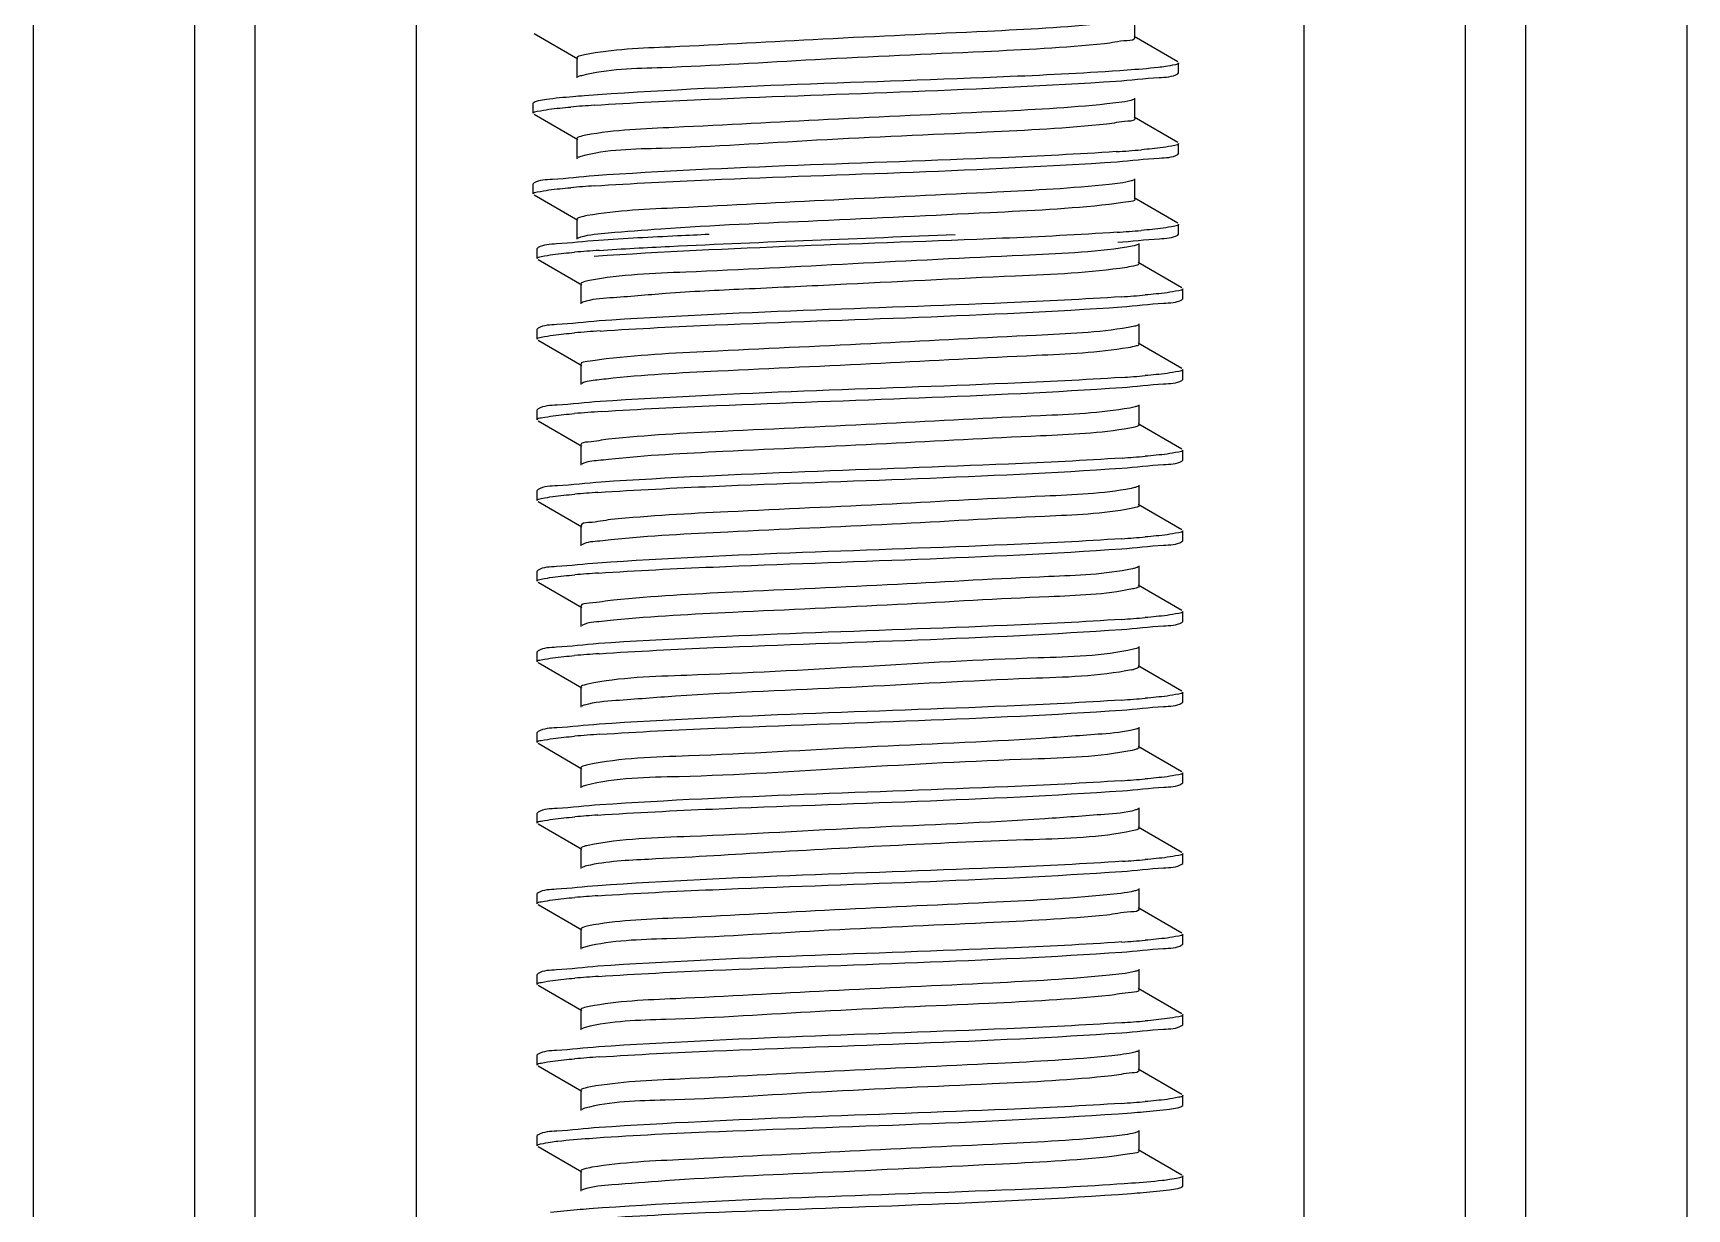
# Model space of a CAD drawing. Extents: x 1725261 to 1937680, y 860327 to 1571294.
# Drawn here: x 1831691.6 to 1832179.8, y 1214515.9 to 1214863.1 of the extents above; entities that cross this region are included whole.
import ezdxf

# ---------------------------------------------------------------- set-up
doc = ezdxf.new("R2010")
doc.units = 0
doc.header["$LTSCALE"] = 1000
doc.header["$MEASUREMENT"] = 0

msp = doc.modelspace()

# ---------------------------------------------------------------- linework, layer by layer
at = {"linetype": 'Continuous'}
for p, q in [((1831691.64, 1215988.29), (1831691.64, 1211247.26)), ((1831739.26, 1215988.29), (1831739.26, 1211247.26)), ((1831757.12, 1215988.29), (1831757.12, 1211247.26)), ((1831804.75, 1215988.29), (1831804.75, 1211247.26)), ((1832066.69, 1215988.29), (1832066.69, 1211247.26)), ((1832114.32, 1215988.29), (1832114.32, 1211247.26)), ((1832132.18, 1215988.29), (1832132.18, 1211247.26)), ((1832179.8, 1215988.29), (1832179.8, 1211247.26)), ((1832016.89, 1214861.7), (1832016.89, 1214867.65)), ((1831839.51, 1214862.93), (1831852.43, 1214855.45)), ((1832029.56, 1214854.52), (1832016.63, 1214862)), ((1831852.17, 1214855.75), (1831852.17, 1214849.8)), ((1832029.56, 1214851.02), (1832029.78, 1214851.28)), ((1832029.78, 1214851.28), (1832029.78, 1214854.26)), ((1832029.78, 1214851.28), (1832029.78, 1214854.26)), ((1831839.51, 1214842.61), (1831839.28, 1214842.35)), ((1831839.28, 1214839.38), (1831839.28, 1214842.35)), ((1831839.28, 1214839.38), (1831839.28, 1214842.35)), ((1832016.89, 1214837.89), (1832016.89, 1214843.84)), ((1831839.51, 1214839.12), (1831852.43, 1214831.63)), ((1832029.56, 1214830.71), (1832016.63, 1214838.19)), ((1831852.17, 1214831.94), (1831852.17, 1214825.98)), ((1832029.56, 1214827.21), (1832029.78, 1214827.47)), ((1832029.78, 1214827.47), (1832029.78, 1214830.45)), ((1832029.78, 1214827.47), (1832029.78, 1214830.45)), ((1831839.51, 1214818.8), (1831839.28, 1214818.54)), ((1831839.28, 1214815.56), (1831839.28, 1214818.54)), ((1831839.28, 1214815.56), (1831839.28, 1214818.54)), ((1832016.89, 1214814.08), (1832016.89, 1214820.03)), ((1831839.51, 1214815.3), (1831852.43, 1214807.82)), ((1832029.56, 1214806.9), (1832016.63, 1214814.38)), ((1831852.17, 1214808.12), (1831852.17, 1214802.17)), ((1832029.56, 1214803.4), (1832029.78, 1214803.66)), ((1832029.78, 1214803.66), (1832029.78, 1214806.63)), ((1832029.78, 1214803.66), (1832029.78, 1214806.63)), ((1831840.69, 1214799.75), (1831840.47, 1214799.49)), ((1831840.47, 1214796.51), (1831840.47, 1214799.49)), ((1831840.47, 1214796.51), (1831840.47, 1214799.49)), ((1832018.08, 1214795.02), (1832018.08, 1214800.98)), ((1831840.69, 1214796.25), (1831853.62, 1214788.77)), ((1832030.75, 1214787.84), (1832017.82, 1214795.33)), ((1831853.36, 1214789.07), (1831853.36, 1214783.12)), ((1832030.97, 1214784.61), (1832030.97, 1214787.58)), ((1832030.97, 1214784.61), (1832030.97, 1214787.58)), ((1831853.94, 1214783.57), (1831853.62, 1214783.42)), ((1832030.75, 1214784.35), (1832030.97, 1214784.61)), ((1831840.69, 1214775.94), (1831840.47, 1214775.68)), ((1831840.47, 1214772.7), (1831840.47, 1214775.68)), ((1831840.47, 1214772.7), (1831840.47, 1214775.68)), ((1832018.08, 1214771.21), (1832018.08, 1214777.17)), ((1831840.69, 1214772.44), (1831853.62, 1214764.96)), ((1832030.75, 1214764.03), (1832017.82, 1214771.51)), ((1831853.36, 1214765.26), (1831853.36, 1214759.31)), ((1832030.97, 1214760.79), (1832030.97, 1214763.77)), ((1832030.97, 1214760.79), (1832030.97, 1214763.77)), ((1832030.75, 1214760.53), (1832030.97, 1214760.79)), ((1832018.08, 1214747.4), (1832018.08, 1214753.35)), ((1831840.69, 1214752.12), (1831840.47, 1214751.86)), ((1831840.47, 1214748.89), (1831840.47, 1214751.86)), ((1831840.47, 1214748.89), (1831840.47, 1214751.86)), ((1831840.69, 1214748.63), (1831853.62, 1214741.14)), ((1832030.75, 1214740.22), (1832017.82, 1214747.7)), ((1831853.36, 1214741.45), (1831853.36, 1214735.49)), ((1832030.97, 1214736.98), (1832030.97, 1214739.96)), ((1832030.97, 1214736.98), (1832030.97, 1214739.96)), ((1832030.75, 1214736.72), (1832030.97, 1214736.98)), ((1832018.08, 1214723.59), (1832018.08, 1214729.54)), ((1831840.69, 1214728.31), (1831840.47, 1214728.05)), ((1831840.47, 1214725.07), (1831840.47, 1214728.05)), ((1831840.47, 1214725.07), (1831840.47, 1214728.05)), ((1831840.69, 1214724.81), (1831853.62, 1214717.33)), ((1832030.75, 1214716.41), (1832017.82, 1214723.89)), ((1831853.36, 1214717.63), (1831853.36, 1214711.68)), ((1832030.97, 1214713.17), (1832030.97, 1214716.14)), ((1832030.97, 1214713.17), (1832030.97, 1214716.14)), ((1832030.75, 1214712.91), (1832030.97, 1214713.17)), ((1831840.69, 1214704.5), (1831840.47, 1214704.24)), ((1832018.08, 1214699.77), (1832018.08, 1214705.73)), ((1831840.47, 1214701.26), (1831840.47, 1214704.24)), ((1831840.47, 1214701.26), (1831840.47, 1214704.24)), ((1831840.69, 1214701), (1831853.62, 1214693.52)), ((1832030.75, 1214692.59), (1832017.82, 1214700.08)), ((1831853.36, 1214693.82), (1831853.36, 1214687.87)), ((1832030.97, 1214689.36), (1832030.97, 1214692.33)), ((1832030.97, 1214689.36), (1832030.97, 1214692.33)), ((1832030.75, 1214689.09), (1832030.97, 1214689.36)), ((1831840.69, 1214680.69), (1831840.47, 1214680.43)), ((1831840.47, 1214677.45), (1831840.47, 1214680.43)), ((1831840.47, 1214677.45), (1831840.47, 1214680.43)), ((1832018.08, 1214675.96), (1832018.08, 1214681.91)), ((1831840.69, 1214677.19), (1831853.62, 1214669.71)), ((1832030.75, 1214668.78), (1832017.82, 1214676.26)), ((1831853.36, 1214670.01), (1831853.36, 1214664.05)), ((1832030.75, 1214665.28), (1832030.97, 1214665.54)), ((1832030.97, 1214665.54), (1832030.97, 1214668.52)), ((1832030.97, 1214665.54), (1832030.97, 1214668.52)), ((1831840.69, 1214656.87), (1831840.47, 1214656.61)), ((1831840.47, 1214653.64), (1831840.47, 1214656.61)), ((1831840.47, 1214653.64), (1831840.47, 1214656.61)), ((1832018.08, 1214652.15), (1832018.08, 1214658.1)), ((1831840.69, 1214653.38), (1831853.62, 1214645.89)), ((1832016.79, 1214651.47), (1832016.05, 1214651.3)), ((1832030.75, 1214644.97), (1832017.82, 1214652.45)), ((1831853.36, 1214646.19), (1831853.36, 1214640.24)), ((1832030.75, 1214641.47), (1832030.97, 1214641.73)), ((1832030.97, 1214641.73), (1832030.97, 1214644.71)), ((1832030.97, 1214641.73), (1832030.97, 1214644.71)), ((1831840.69, 1214633.06), (1831840.47, 1214632.8)), ((1831840.47, 1214629.82), (1831840.47, 1214632.8)), ((1831840.47, 1214629.82), (1831840.47, 1214632.8)), ((1832018.08, 1214628.34), (1832018.08, 1214634.29)), ((1831840.69, 1214629.56), (1831853.62, 1214622.08)), ((1832017.06, 1214627.74), (1832016.08, 1214627.5)), ((1832030.75, 1214621.15), (1832017.82, 1214628.64)), ((1831853.36, 1214622.38), (1831853.36, 1214616.43)), ((1832030.75, 1214617.66), (1832030.97, 1214617.92)), ((1832030.97, 1214617.92), (1832030.97, 1214620.89)), ((1832030.97, 1214617.92), (1832030.97, 1214620.89)), ((1831840.69, 1214609.25), (1831840.47, 1214608.99)), ((1831840.47, 1214606.01), (1831840.47, 1214608.99)), ((1831840.47, 1214606.01), (1831840.47, 1214608.99)), ((1832018.08, 1214604.52), (1832018.08, 1214610.48)), ((1831840.69, 1214605.75), (1831853.62, 1214598.27)), ((1832030.75, 1214597.34), (1832017.82, 1214604.82)), ((1831853.36, 1214598.57), (1831853.36, 1214592.62)), ((1832030.97, 1214594.1), (1832030.97, 1214597.08)), ((1832030.97, 1214594.1), (1832030.97, 1214597.08)), ((1832030.75, 1214593.84), (1832030.97, 1214594.1)), ((1831840.69, 1214585.44), (1831840.47, 1214585.17)), ((1831840.47, 1214582.2), (1831840.47, 1214585.17)), ((1831840.47, 1214582.2), (1831840.47, 1214585.17)), ((1832018.08, 1214580.71), (1832018.08, 1214586.66)), ((1831840.69, 1214581.94), (1831853.62, 1214574.46)), ((1832030.75, 1214573.53), (1832017.82, 1214581.01)), ((1831853.36, 1214574.76), (1831853.36, 1214568.8)), ((1832030.97, 1214570.29), (1832030.97, 1214573.27)), ((1832030.75, 1214570.03), (1832030.97, 1214570.29)), ((1832018.08, 1214556.9), (1832018.08, 1214562.85)), ((1831840.69, 1214561.62), (1831840.47, 1214561.36)), ((1831840.47, 1214558.39), (1831840.47, 1214561.36)), ((1831840.47, 1214558.39), (1831840.47, 1214561.36)), ((1831840.69, 1214558.12), (1831853.62, 1214550.64)), ((1832030.75, 1214549.72), (1832017.82, 1214557.2)), ((1831853.36, 1214550.94), (1831853.36, 1214544.99)), ((1832030.97, 1214546.48), (1832030.97, 1214549.46)), ((1832030.97, 1214546.48), (1832030.97, 1214549.46)), ((1832030.75, 1214546.22), (1832030.97, 1214546.48)), ((1832018.08, 1214533.08), (1832018.08, 1214539.04)), ((1831840.69, 1214537.81), (1831840.47, 1214537.55)), ((1831840.47, 1214534.57), (1831840.47, 1214537.55)), ((1831840.47, 1214534.57), (1831840.47, 1214537.55)), ((1831840.69, 1214534.31), (1831853.62, 1214526.83)), ((1832030.75, 1214525.9), (1832017.82, 1214533.39)), ((1831853.36, 1214527.13), (1831853.36, 1214521.18)), ((1832030.97, 1214522.67), (1832030.97, 1214525.64)), ((1832030.97, 1214522.67), (1832030.97, 1214525.64)), ((1832030.75, 1214522.41), (1832030.97, 1214522.67))]:
    msp.add_line(p, q, dxfattribs=at)
for centre, radius, start, end in [((1831884.66, 1214432.74), 409.92, 93.8298, 94.8034), ((1831983.89, 1215243.43), 416.29, 273.7844, 274.8062), ((1831884.68, 1214408.67), 410.18, 93.8281, 94.8033), ((1831984.22, 1215215.55), 412.21, 273.8119, 274.8058), ((1831886.13, 1214386.37), 413.44, 93.8035, 94.806), ((1831985.58, 1215194.42), 410.12, 273.8286, 274.8032), ((1831886.49, 1214358.03), 417.98, 93.7736, 94.806), ((1831985.61, 1215170.19), 409.71, 273.8314, 274.8033), ((1831886.92, 1214328.78), 423.44, 93.7393, 94.8049), ((1831985.72, 1215144.98), 408.3, 273.8406, 274.8036), ((1831885.73, 1214319.96), 408.39, 93.8392, 94.8043), ((1831985.68, 1215121.73), 408.86, 273.8369, 274.8034), ((1831885.87, 1214294.36), 410.18, 93.826, 94.8054), ((1831985.6, 1215098.88), 409.83, 273.8305, 274.8033), ((1831886.12, 1214267.43), 413.31, 93.8044, 94.806), ((1832012.36, 1214692.87), 18.14, 281.5383, 283.132), ((1831985.58, 1215075.36), 410.12, 273.8286, 274.8032), ((1831886.48, 1214239.13), 417.82, 93.7747, 94.806), ((1831985.61, 1215051.15), 409.73, 273.8312, 274.8033), ((1831885.64, 1214225.84), 407.26, 93.8482, 94.803), ((1831985.85, 1215024.27), 406.65, 273.8518, 274.8032), ((1831885.72, 1214200.94), 408.35, 93.8395, 94.8043), ((1831985.68, 1215002.62), 408.82, 273.8372, 274.8034), ((1831885.87, 1214175.38), 410.1, 93.8265, 94.8053), ((1831985.6, 1214979.8), 409.81, 273.8306, 274.8033), ((1831886.11, 1214148.49), 413.19, 93.8052, 94.806), ((1831985.58, 1214956.29), 410.12, 273.8286, 274.8032)]:
    msp.add_arc(centre, radius, start, end, dxfattribs=at)
for points, knots in [([(1832007.85, 1214865.86), (1831996.35, 1214864.7), (1831968.62, 1214863.28), (1831925.88, 1214861.43), (1831886.35, 1214859.1), (1831862.74, 1214858.28), (1831854.42, 1214856.64)], [0, 0, 0, 0, 0.225655, 0.541544, 0.834585, 1, 1, 1, 1]), ([(1832016.89, 1214861.7), (1832016.9, 1214860.88), (1832012.23, 1214860.82), (1832010.11, 1214860.14), (1832007.85, 1214859.91)], [0, 0, 0, 0, 0.265544, 1, 1, 1, 1]), ([(1831854.42, 1214856.64), (1831853.85, 1214856.52), (1831853.19, 1214856.37), (1831852.17, 1214855.99), (1831852.17, 1214855.75)], [0, 0, 0, 0, 0.707997, 1, 1, 1, 1]), ([(1832007.85, 1214859.91), (1831996.02, 1214858.71), (1831967.57, 1214857.26), (1831923.99, 1214855.5), (1831884.57, 1214852.79), (1831861.24, 1214852.46), (1831853.52, 1214850.48)], [0, 0, 0, 0, 0.230626, 0.552451, 0.845297, 1, 1, 1, 1]), ([(1832014.57, 1214852.09), (1832003.09, 1214851.25), (1831949.7, 1214848.64), (1831896.23, 1214847.6), (1831854.41, 1214844.52)], [0, 0, 0, 0, 0.215463, 1, 1, 1, 1]), ([(1832011.37, 1214848.89), (1832015.58, 1214849.17), (1832021.48, 1214849.99), (1832027.92, 1214850.08), (1832029.55, 1214851.02)], [0, 0, 0, 0, 0.69075, 1, 1, 1, 1]), ([(1832025.9, 1214853.17), (1832025.18, 1214853.07), (1832021.41, 1214852.61), (1832017.63, 1214852.31), (1832014.57, 1214852.09)], [0, 0, 0, 0, 0.191405, 1, 1, 1, 1]), ([(1832029.78, 1214854.26), (1832029.78, 1214853.89), (1832027.88, 1214853.57), (1832026.87, 1214853.31), (1832025.9, 1214853.17)], [0, 0, 0, 0, 0.27438, 1, 1, 1, 1]), ([(1831853.52, 1214850.48), (1831853.3, 1214850.43), (1831852.93, 1214850.32), (1831852.57, 1214850.18), (1831852.43, 1214850.1)], [0, 0, 0, 0, 0.585637, 1, 1, 1, 1]), ([(1831857.28, 1214841.75), (1831868.5, 1214842.51), (1831919.87, 1214844.98), (1831971.29, 1214846.19), (1832011.37, 1214848.89)], [0, 0, 0, 0, 0.218807, 1, 1, 1, 1]), ([(1831843.14, 1214843.44), (1831842.35, 1214843.32), (1831841.13, 1214843.11), (1831839.89, 1214842.84), (1831839.51, 1214842.61)], [0, 0, 0, 0, 0.64305, 1, 1, 1, 1]), ([(1831854.41, 1214844.52), (1831853.26, 1214844.43), (1831849.49, 1214844.14), (1831845.73, 1214843.8), (1831843.14, 1214843.44)], [0, 0, 0, 0, 0.307527, 1, 1, 1, 1]), ([(1832008.59, 1214842.13), (1831997.32, 1214840.94), (1831969.87, 1214839.54), (1831927.28, 1214837.66), (1831887.37, 1214835.39), (1831863.39, 1214834.48), (1831854.79, 1214832.89)], [0, 0, 0, 0, 0.220681, 0.534812, 0.829794, 1, 1, 1, 1]), ([(1832016.63, 1214843.54), (1832016.34, 1214843.37), (1832013.67, 1214842.62), (1832010.96, 1214842.38), (1832008.59, 1214842.13)], [0, 0, 0, 0, 0.125952, 1, 1, 1, 1]), ([(1831839.28, 1214839.38), (1831839.28, 1214839.81), (1831841.57, 1214840.1), (1831842.73, 1214840.41), (1831843.88, 1214840.56)], [0, 0, 0, 0, 0.271502, 1, 1, 1, 1]), ([(1832008.59, 1214836.17), (1831996.81, 1214834.93), (1831968.22, 1214833.48), (1831924.3, 1214831.73), (1831884.58, 1214828.89), (1831861.02, 1214828.73), (1831853.35, 1214826.62)], [0, 0, 0, 0, 0.228367, 0.551843, 0.846598, 1, 1, 1, 1]), ([(1832016.89, 1214837.89), (1832016.9, 1214837.13), (1832012.63, 1214837.01), (1832010.66, 1214836.39), (1832008.59, 1214836.17)], [0, 0, 0, 0, 0.266345, 1, 1, 1, 1]), ([(1831854.79, 1214832.89), (1831854.13, 1214832.77), (1831853.38, 1214832.6), (1831852.17, 1214832.21), (1831852.17, 1214831.94)], [0, 0, 0, 0, 0.71244, 1, 1, 1, 1]), ([(1831853.35, 1214826.62), (1831853.16, 1214826.57), (1831852.85, 1214826.48), (1831852.55, 1214826.35), (1831852.43, 1214826.28)], [0, 0, 0, 0, 0.578205, 1, 1, 1, 1]), ([(1832011.37, 1214828.05), (1832000.07, 1214827.29), (1831948.71, 1214824.82), (1831897.28, 1214823.63), (1831857.28, 1214820.91)], [0, 0, 0, 0, 0.220215, 1, 1, 1, 1]), ([(1832011.62, 1214825.09), (1832015.77, 1214825.37), (1832021.59, 1214826.18), (1832027.94, 1214826.28), (1832029.55, 1214827.21)], [0, 0, 0, 0, 0.690494, 1, 1, 1, 1]), ([(1832029.78, 1214830.45), (1832029.78, 1214830.01), (1832027.48, 1214829.73), (1832026.32, 1214829.41), (1832025.16, 1214829.26)], [0, 0, 0, 0, 0.271396, 1, 1, 1, 1]), ([(1831857.29, 1214817.93), (1831868.55, 1214818.7), (1831919.99, 1214821.18), (1831971.5, 1214822.37), (1832011.62, 1214825.09)], [0, 0, 0, 0, 0.219095, 1, 1, 1, 1]), ([(1831839.28, 1214815.56), (1831839.28, 1214816), (1831841.57, 1214816.28), (1831842.73, 1214816.6), (1831843.88, 1214816.75)], [0, 0, 0, 0, 0.27149, 1, 1, 1, 1]), ([(1831857.28, 1214820.91), (1831853.17, 1214820.63), (1831847.4, 1214819.83), (1831841.11, 1214819.72), (1831839.51, 1214818.8)], [0, 0, 0, 0, 0.690325, 1, 1, 1, 1]), ([(1832009.3, 1214818.39), (1831998.27, 1214817.18), (1831971.13, 1214815.81), (1831928.73, 1214813.89), (1831888.48, 1214811.68), (1831864.11, 1214810.68), (1831855.22, 1214809.16)], [0, 0, 0, 0, 0.215579, 0.527777, 0.824697, 1, 1, 1, 1]), ([(1832016.63, 1214819.73), (1832016.36, 1214819.57), (1832013.94, 1214818.86), (1832011.46, 1214818.63), (1832009.3, 1214818.39)], [0, 0, 0, 0, 0.128341, 1, 1, 1, 1]), ([(1832009.3, 1214812.44), (1831997.59, 1214811.15), (1831968.88, 1214809.78), (1831924.78, 1214807.6), (1831887.14, 1214806.08), (1831863.86, 1214804.17), (1831855.86, 1214803.54), (1831853.21, 1214802.77)], [0, 0, 0, 0, 0.225842, 0.550753, 0.847452, 0.947141, 1, 1, 1, 1]), ([(1832016.89, 1214814.08), (1832016.9, 1214813.38), (1832013.02, 1214813.2), (1832011.2, 1214812.64), (1832009.3, 1214812.44)], [0, 0, 0, 0, 0.267239, 1, 1, 1, 1]), ([(1831855.22, 1214809.16), (1831854.45, 1214809.03), (1831853.61, 1214808.83), (1831852.17, 1214808.43), (1831852.17, 1214808.12)], [0, 0, 0, 0, 0.716487, 1, 1, 1, 1]), ([(1831853.21, 1214802.77), (1831853.06, 1214802.73), (1831852.79, 1214802.64), (1831852.54, 1214802.53), (1831852.43, 1214802.47)], [0, 0, 0, 0, 0.571482, 1, 1, 1, 1]), ([(1832011.62, 1214804.26), (1832000.34, 1214803.49), (1831948.9, 1214801.02), (1831897.39, 1214799.82), (1831857.29, 1214797.1)], [0, 0, 0, 0, 0.21961, 1, 1, 1, 1]), ([(1831891.21, 1214803.6), (1831888.09, 1214803.46), (1831877.19, 1214802.95), (1831866.29, 1214802.39), (1831858.51, 1214801.86)], [0, 0, 0, 0, 0.285814, 1, 1, 1, 1]), ([(1831858.71, 1214798.9), (1831865.63, 1214799.37), (1831900.66, 1214801.22), (1831935.72, 1214802.43), (1831963.83, 1214803.6)], [0, 0, 0, 0, 0.197909, 1, 1, 1, 1]), ([(1832011.8, 1214801.29), (1832015.91, 1214801.57), (1832021.67, 1214802.37), (1832027.95, 1214802.48), (1832029.55, 1214803.4)], [0, 0, 0, 0, 0.690311, 1, 1, 1, 1]), ([(1832029.78, 1214806.63), (1832029.78, 1214806.2), (1832027.5, 1214805.92), (1832026.35, 1214805.6), (1832025.2, 1214805.45)], [0, 0, 0, 0, 0.271545, 1, 1, 1, 1]), ([(1831840.47, 1214796.51), (1831840.47, 1214796.95), (1831842.75, 1214797.23), (1831843.91, 1214797.55), (1831845.06, 1214797.69)], [0, 0, 0, 0, 0.271503, 1, 1, 1, 1]), ([(1831858.51, 1214801.86), (1831854.38, 1214801.58), (1831848.6, 1214800.78), (1831842.3, 1214800.67), (1831840.7, 1214799.75)], [0, 0, 0, 0, 0.69038, 1, 1, 1, 1]), ([(1832014.45, 1214799.85), (1832004.32, 1214798.26), (1831977.28, 1214797.16), (1831933.89, 1214794.99), (1831891.29, 1214792.62), (1831865.21, 1214791.77), (1831855.86, 1214790.01)], [0, 0, 0, 0, 0.193419, 0.509669, 0.820525, 1, 1, 1, 1]), ([(1832017.82, 1214800.68), (1832017.45, 1214800.46), (1832016.31, 1214800.17), (1832015.17, 1214799.96), (1832014.45, 1214799.85)], [0, 0, 0, 0, 0.365805, 1, 1, 1, 1]), ([(1832014.45, 1214793.89), (1832003.61, 1214792.2), (1831974.8, 1214791.12), (1831937.13, 1214789.13), (1831902.71, 1214787.5), (1831880.49, 1214786.47), (1831864.8, 1214784.97), (1831856.45, 1214784.54), (1831853.94, 1214783.57)], [0, 0, 0, 0, 0.204493, 0.536108, 0.703957, 0.847329, 0.949842, 1, 1, 1, 1]), ([(1832018.08, 1214795.02), (1832018.08, 1214794.67), (1832016.34, 1214794.28), (1832015.36, 1214794.04), (1832014.45, 1214793.89)], [0, 0, 0, 0, 0.279396, 1, 1, 1, 1]), ([(1831855.86, 1214790.01), (1831855.23, 1214789.89), (1831854.51, 1214789.72), (1831853.36, 1214789.33), (1831853.36, 1214789.07)], [0, 0, 0, 0, 0.711689, 1, 1, 1, 1]), ([(1832030.97, 1214787.58), (1832030.97, 1214787.15), (1832028.68, 1214786.86), (1832027.52, 1214786.55), (1832026.37, 1214786.4)], [0, 0, 0, 0, 0.271487, 1, 1, 1, 1]), ([(1832012.96, 1214785.21), (1832001.71, 1214784.45), (1831950.3, 1214781.97), (1831898.81, 1214780.77), (1831858.71, 1214778.06)], [0, 0, 0, 0, 0.219009, 1, 1, 1, 1]), ([(1832012.99, 1214782.24), (1832017.1, 1214782.52), (1832022.86, 1214783.32), (1832029.14, 1214783.43), (1832030.74, 1214784.35)], [0, 0, 0, 0, 0.690295, 1, 1, 1, 1]), ([(1831858.71, 1214778.06), (1831854.54, 1214777.78), (1831848.69, 1214776.97), (1831842.32, 1214776.87), (1831840.7, 1214775.94)], [0, 0, 0, 0, 0.690587, 1, 1, 1, 1]), ([(1831858.98, 1214775.1), (1831870.29, 1214775.86), (1831921.62, 1214778.33), (1831973.02, 1214779.52), (1832012.99, 1214782.24)], [0, 0, 0, 0, 0.220461, 1, 1, 1, 1]), ([(1831840.47, 1214772.7), (1831840.47, 1214773.14), (1831842.78, 1214773.42), (1831843.95, 1214773.74), (1831845.11, 1214773.89)], [0, 0, 0, 0, 0.271316, 1, 1, 1, 1]), ([(1832014.92, 1214776.11), (1832005.95, 1214774.61), (1831981.5, 1214773.58), (1831941.16, 1214771.39), (1831898.81, 1214769.46), (1831871.75, 1214768.1), (1831860.78, 1214766.88)], [0, 0, 0, 0, 0.176567, 0.473968, 0.785687, 1, 1, 1, 1]), ([(1832017.82, 1214776.86), (1832017.5, 1214776.68), (1832016.51, 1214776.41), (1832015.54, 1214776.22), (1832014.92, 1214776.11)], [0, 0, 0, 0, 0.371889, 1, 1, 1, 1]), ([(1832014.92, 1214770.16), (1832005.95, 1214768.66), (1831981.5, 1214767.63), (1831941.16, 1214765.44), (1831898.81, 1214763.51), (1831871.75, 1214762.14), (1831860.78, 1214760.93)], [0, 0, 0, 0, 0.176567, 0.473968, 0.785687, 1, 1, 1, 1]), ([(1832018.08, 1214771.21), (1832018.08, 1214770.89), (1832016.59, 1214770.5), (1832015.71, 1214770.29), (1832014.92, 1214770.16)], [0, 0, 0, 0, 0.282619, 1, 1, 1, 1]), ([(1831860.78, 1214766.88), (1831858.93, 1214766.67), (1831857.14, 1214766.14), (1831853.35, 1214765.94), (1831853.36, 1214765.26)], [0, 0, 0, 0, 0.732504, 1, 1, 1, 1]), ([(1832030.97, 1214763.77), (1832030.97, 1214763.34), (1832028.68, 1214763.05), (1832027.53, 1214762.74), (1832026.37, 1214762.59)], [0, 0, 0, 0, 0.271508, 1, 1, 1, 1]), ([(1831860.78, 1214760.93), (1831859.89, 1214760.83), (1831857.51, 1214760.47), (1831854.94, 1214760.37), (1831853.62, 1214759.61)], [0, 0, 0, 0, 0.371135, 1, 1, 1, 1]), ([(1832012.99, 1214761.4), (1832001.77, 1214760.64), (1831950.44, 1214758.17), (1831899.04, 1214756.96), (1831858.98, 1214754.27)], [0, 0, 0, 0, 0.218674, 1, 1, 1, 1]), ([(1831859.31, 1214751.31), (1831870.64, 1214752.07), (1831921.89, 1214754.52), (1831973.21, 1214755.72), (1832013.07, 1214758.43)], [0, 0, 0, 0, 0.22129, 1, 1, 1, 1]), ([(1832013.07, 1214758.43), (1832017.16, 1214758.71), (1832022.9, 1214759.51), (1832029.15, 1214759.62), (1832030.74, 1214760.53)], [0, 0, 0, 0, 0.690211, 1, 1, 1, 1]), ([(1831858.98, 1214754.27), (1831854.75, 1214753.98), (1831848.81, 1214753.16), (1831842.34, 1214753.07), (1831840.7, 1214752.12)], [0, 0, 0, 0, 0.690864, 1, 1, 1, 1]), ([(1831840.47, 1214748.89), (1831840.47, 1214749.33), (1831842.82, 1214749.61), (1831844, 1214749.93), (1831845.19, 1214750.09)], [0, 0, 0, 0, 0.271062, 1, 1, 1, 1]), ([(1832015.36, 1214752.37), (1832006.68, 1214750.81), (1831982.61, 1214749.87), (1831942.61, 1214747.62), (1831900.07, 1214745.73), (1831872.7, 1214744.34), (1831861.48, 1214743.14)], [0, 0, 0, 0, 0.171474, 0.466939, 0.780589, 1, 1, 1, 1]), ([(1832017.82, 1214753.05), (1832017.54, 1214752.89), (1832016.71, 1214752.64), (1832015.88, 1214752.47), (1832015.36, 1214752.37)], [0, 0, 0, 0, 0.378691, 1, 1, 1, 1]), ([(1832015.36, 1214746.42), (1832006.68, 1214744.86), (1831982.61, 1214743.92), (1831942.61, 1214741.67), (1831900.07, 1214739.77), (1831872.7, 1214738.38), (1831861.48, 1214737.19)], [0, 0, 0, 0, 0.171474, 0.466939, 0.780589, 1, 1, 1, 1]), ([(1832018.08, 1214747.4), (1832018.08, 1214747.12), (1832016.82, 1214746.72), (1832016.04, 1214746.55), (1832015.36, 1214746.42)], [0, 0, 0, 0, 0.286481, 1, 1, 1, 1]), ([(1831861.48, 1214743.14), (1831859.45, 1214742.93), (1831857.52, 1214742.33), (1831853.36, 1214742.19), (1831853.36, 1214741.45)], [0, 0, 0, 0, 0.733441, 1, 1, 1, 1]), ([(1832030.97, 1214739.96), (1832030.97, 1214739.53), (1832028.7, 1214739.24), (1832027.55, 1214738.93), (1832026.4, 1214738.78)], [0, 0, 0, 0, 0.271591, 1, 1, 1, 1]), ([(1831861.48, 1214737.19), (1831860.49, 1214737.09), (1831857.89, 1214736.7), (1831855.06, 1214736.63), (1831853.62, 1214735.79)], [0, 0, 0, 0, 0.373237, 1, 1, 1, 1]), ([(1831858.38, 1214727.44), (1831869.66, 1214728.21), (1831921.22, 1214730.69), (1831972.83, 1214731.88), (1832013.04, 1214734.62)], [0, 0, 0, 0, 0.219098, 1, 1, 1, 1]), ([(1832013.07, 1214737.6), (1832001.9, 1214736.83), (1831950.65, 1214734.36), (1831899.33, 1214733.14), (1831859.31, 1214730.48)], [0, 0, 0, 0, 0.218156, 1, 1, 1, 1]), ([(1832013.04, 1214734.62), (1832017.13, 1214734.9), (1832022.88, 1214735.69), (1832029.15, 1214735.8), (1832030.74, 1214736.72)], [0, 0, 0, 0, 0.690244, 1, 1, 1, 1]), ([(1831859.31, 1214730.48), (1831855, 1214730.19), (1831848.96, 1214729.35), (1831842.37, 1214729.27), (1831840.7, 1214728.31)], [0, 0, 0, 0, 0.691174, 1, 1, 1, 1]), ([(1832017.82, 1214729.24), (1832017.58, 1214729.1), (1832016.89, 1214728.88), (1832016.19, 1214728.72), (1832015.76, 1214728.64)], [0, 0, 0, 0, 0.386332, 1, 1, 1, 1]), ([(1831840.47, 1214725.07), (1831840.47, 1214725.51), (1831842.74, 1214725.79), (1831843.89, 1214726.1), (1831845.03, 1214726.25)], [0, 0, 0, 0, 0.27163, 1, 1, 1, 1]), ([(1832015.76, 1214728.64), (1832007.39, 1214727), (1831983.7, 1214726.17), (1831944.07, 1214723.85), (1831901.35, 1214721.99), (1831873.67, 1214720.58), (1831862.22, 1214719.41)], [0, 0, 0, 0, 0.166363, 0.459884, 0.775471, 1, 1, 1, 1]), ([(1831862.22, 1214719.41), (1831860, 1214719.18), (1831857.92, 1214718.51), (1831853.36, 1214718.44), (1831853.36, 1214717.63)], [0, 0, 0, 0, 0.734279, 1, 1, 1, 1]), ([(1832015.76, 1214722.68), (1832007.39, 1214721.05), (1831983.7, 1214720.22), (1831944.07, 1214717.89), (1831901.35, 1214716.04), (1831873.67, 1214714.62), (1831862.22, 1214713.45)], [0, 0, 0, 0, 0.166363, 0.459884, 0.775471, 1, 1, 1, 1]), ([(1832018.08, 1214723.59), (1832018.08, 1214723.34), (1832017.03, 1214722.95), (1832016.35, 1214722.8), (1832015.76, 1214722.68)], [0, 0, 0, 0, 0.291155, 1, 1, 1, 1]), ([(1832030.97, 1214716.14), (1832030.97, 1214715.71), (1832028.69, 1214715.43), (1832027.54, 1214715.11), (1832026.39, 1214714.96)], [0, 0, 0, 0, 0.271553, 1, 1, 1, 1]), ([(1831862.22, 1214713.45), (1831861.13, 1214713.34), (1831858.29, 1214712.93), (1831855.19, 1214712.9), (1831853.62, 1214711.98)], [0, 0, 0, 0, 0.37517, 1, 1, 1, 1]), ([(1832013.04, 1214713.78), (1832001.75, 1214713.01), (1831950.2, 1214710.53), (1831898.59, 1214709.34), (1831858.38, 1214706.6)], [0, 0, 0, 0, 0.219155, 1, 1, 1, 1]), ([(1831858.5, 1214703.63), (1831869.78, 1214704.4), (1831921.27, 1214706.88), (1831972.83, 1214708.07), (1832012.98, 1214710.8)], [0, 0, 0, 0, 0.219327, 1, 1, 1, 1]), ([(1832012.98, 1214710.8), (1832017.09, 1214711.08), (1832022.86, 1214711.88), (1832029.14, 1214711.99), (1832030.74, 1214712.91)], [0, 0, 0, 0, 0.690303, 1, 1, 1, 1]), ([(1831858.38, 1214706.6), (1831854.29, 1214706.32), (1831848.55, 1214705.53), (1831842.29, 1214705.42), (1831840.7, 1214704.5)], [0, 0, 0, 0, 0.690244, 1, 1, 1, 1]), ([(1832016.14, 1214704.9), (1832008.07, 1214703.18), (1831984.76, 1214702.48), (1831945.52, 1214700.07), (1831902.63, 1214698.25), (1831874.67, 1214696.82), (1831862.98, 1214695.67)], [0, 0, 0, 0, 0.16123, 0.452798, 0.770329, 1, 1, 1, 1]), ([(1832017.82, 1214705.43), (1832017.62, 1214705.31), (1832017.06, 1214705.11), (1832016.49, 1214704.98), (1832016.14, 1214704.9)], [0, 0, 0, 0, 0.394958, 1, 1, 1, 1]), ([(1831840.47, 1214701.26), (1831840.47, 1214701.69), (1831842.74, 1214701.98), (1831843.89, 1214702.29), (1831845.03, 1214702.44)], [0, 0, 0, 0, 0.27161, 1, 1, 1, 1]), ([(1832018.08, 1214699.77), (1832018.08, 1214699.56), (1832017.22, 1214699.19), (1832016.63, 1214699.05), (1832016.14, 1214698.95)], [0, 0, 0, 0, 0.296864, 1, 1, 1, 1]), ([(1831862.98, 1214695.67), (1831860.58, 1214695.43), (1831858.33, 1214694.7), (1831853.36, 1214694.69), (1831853.36, 1214693.82)], [0, 0, 0, 0, 0.734941, 1, 1, 1, 1]), ([(1832016.14, 1214698.95), (1832008.07, 1214697.23), (1831984.76, 1214696.53), (1831945.52, 1214694.12), (1831902.63, 1214692.3), (1831874.67, 1214690.86), (1831862.98, 1214689.72)], [0, 0, 0, 0, 0.16123, 0.452798, 0.770329, 1, 1, 1, 1]), ([(1831862.98, 1214689.72), (1831861.79, 1214689.6), (1831858.7, 1214689.16), (1831855.32, 1214689.16), (1831853.62, 1214688.17)], [0, 0, 0, 0, 0.376916, 1, 1, 1, 1]), ([(1832012.98, 1214689.96), (1832001.71, 1214689.2), (1831950.21, 1214686.72), (1831898.66, 1214685.52), (1831858.5, 1214682.8)], [0, 0, 0, 0, 0.219173, 1, 1, 1, 1]), ([(1832030.97, 1214692.33), (1832030.97, 1214691.9), (1832028.68, 1214691.61), (1832027.52, 1214691.3), (1832026.37, 1214691.15)], [0, 0, 0, 0, 0.271502, 1, 1, 1, 1]), ([(1831858.7, 1214679.83), (1831869.98, 1214680.6), (1831921.41, 1214683.07), (1831972.89, 1214684.26), (1832012.96, 1214686.99)], [0, 0, 0, 0, 0.219774, 1, 1, 1, 1]), ([(1832012.96, 1214686.99), (1832017.08, 1214687.27), (1832022.85, 1214688.07), (1832029.14, 1214688.17), (1832030.74, 1214689.09)], [0, 0, 0, 0, 0.690321, 1, 1, 1, 1]), ([(1831858.5, 1214682.8), (1831854.38, 1214682.52), (1831848.6, 1214681.72), (1831842.3, 1214681.61), (1831840.7, 1214680.69)], [0, 0, 0, 0, 0.690375, 1, 1, 1, 1]), ([(1832016.48, 1214681.16), (1832007.29, 1214679.01), (1831980.38, 1214678.63), (1831936.55, 1214675.95), (1831892.29, 1214673.49), (1831864.95, 1214672.86), (1831855.36, 1214670.84)], [0, 0, 0, 0, 0.175258, 0.495335, 0.818042, 1, 1, 1, 1]), ([(1832017.82, 1214681.61), (1832017.65, 1214681.52), (1832017.21, 1214681.35), (1832016.75, 1214681.23), (1832016.48, 1214681.16)], [0, 0, 0, 0, 0.404749, 1, 1, 1, 1]), ([(1831840.47, 1214677.45), (1831840.47, 1214677.88), (1831842.75, 1214678.17), (1831843.91, 1214678.48), (1831845.06, 1214678.63)], [0, 0, 0, 0, 0.271508, 1, 1, 1, 1]), ([(1832015.99, 1214675.1), (1832006.14, 1214673.09), (1831978.24, 1214672.47), (1831933.48, 1214669.66), (1831892.57, 1214668.24), (1831866.47, 1214666.16), (1831857.39, 1214665.52), (1831854.41, 1214664.66)], [0, 0, 0, 0, 0.186159, 0.513431, 0.833084, 0.942545, 1, 1, 1, 1]), ([(1832018.08, 1214675.96), (1832018.08, 1214675.78), (1832017.39, 1214675.43), (1832016.89, 1214675.31), (1832016.48, 1214675.21)], [0, 0, 0, 0, 0.303897, 1, 1, 1, 1]), ([(1831855.36, 1214670.84), (1831854.85, 1214670.74), (1831854.25, 1214670.6), (1831853.36, 1214670.22), (1831853.36, 1214670.01)], [0, 0, 0, 0, 0.704936, 1, 1, 1, 1]), ([(1832012.96, 1214666.15), (1832001.71, 1214665.39), (1831950.29, 1214662.91), (1831898.81, 1214661.71), (1831858.7, 1214659)], [0, 0, 0, 0, 0.219017, 1, 1, 1, 1]), ([(1832012.99, 1214663.18), (1832017.1, 1214663.45), (1832022.86, 1214664.25), (1832029.14, 1214664.36), (1832030.74, 1214665.28)], [0, 0, 0, 0, 0.690296, 1, 1, 1, 1]), ([(1832030.97, 1214668.52), (1832030.97, 1214668.09), (1832028.68, 1214667.8), (1832027.52, 1214667.49), (1832026.37, 1214667.34)], [0, 0, 0, 0, 0.271487, 1, 1, 1, 1]), ([(1831854.41, 1214664.66), (1831854.26, 1214664.62), (1831853.99, 1214664.53), (1831853.73, 1214664.42), (1831853.62, 1214664.36)], [0, 0, 0, 0, 0.573147, 1, 1, 1, 1]), ([(1831858.97, 1214656.04), (1831870.28, 1214656.8), (1831921.61, 1214659.26), (1831973.01, 1214660.46), (1832012.99, 1214663.18)], [0, 0, 0, 0, 0.220437, 1, 1, 1, 1]), ([(1831858.7, 1214659), (1831854.53, 1214658.71), (1831848.69, 1214657.91), (1831842.32, 1214657.81), (1831840.7, 1214656.87)], [0, 0, 0, 0, 0.690579, 1, 1, 1, 1]), ([(1832016.79, 1214657.43), (1832013.66, 1214656.61), (1832004.41, 1214655.92), (1831978.08, 1214653.91), (1831937.26, 1214652.45), (1831892.76, 1214649.66), (1831865.12, 1214649.06), (1831855.4, 1214647.04)], [0, 0, 0, 0, 0.059883, 0.170869, 0.490784, 0.815924, 1, 1, 1, 1]), ([(1832017.82, 1214657.8), (1832017.69, 1214657.72), (1832017.35, 1214657.58), (1832016.99, 1214657.48), (1832016.79, 1214657.43)], [0, 0, 0, 0, 0.415919, 1, 1, 1, 1]), ([(1831840.47, 1214653.64), (1831840.47, 1214654.07), (1831842.78, 1214654.36), (1831843.95, 1214654.67), (1831845.11, 1214654.82)], [0, 0, 0, 0, 0.271323, 1, 1, 1, 1]), ([(1832016.05, 1214651.3), (1832006.35, 1214649.29), (1831978.76, 1214648.64), (1831934.21, 1214646.22), (1831890.46, 1214643.38), (1831863.65, 1214643.22), (1831854.7, 1214640.93)], [0, 0, 0, 0, 0.183768, 0.508585, 0.828555, 1, 1, 1, 1]), ([(1832018.08, 1214652.15), (1832018.08, 1214651.99), (1832017.55, 1214651.67), (1832017.12, 1214651.56), (1832016.79, 1214651.47)], [0, 0, 0, 0, 0.312635, 1, 1, 1, 1]), ([(1831855.4, 1214647.04), (1831854.88, 1214646.93), (1831854.27, 1214646.79), (1831853.36, 1214646.42), (1831853.36, 1214646.19)], [0, 0, 0, 0, 0.705352, 1, 1, 1, 1]), ([(1831854.7, 1214640.93), (1831854.48, 1214640.87), (1831854.11, 1214640.77), (1831853.76, 1214640.62), (1831853.62, 1214640.54)], [0, 0, 0, 0, 0.58569, 1, 1, 1, 1]), ([(1832012.99, 1214642.34), (1832001.77, 1214641.58), (1831950.43, 1214639.1), (1831899.04, 1214637.89), (1831858.97, 1214635.2)], [0, 0, 0, 0, 0.218687, 1, 1, 1, 1]), ([(1832013.17, 1214639.38), (1832017.24, 1214639.65), (1832022.94, 1214640.44), (1832029.16, 1214640.56), (1832030.74, 1214641.47)], [0, 0, 0, 0, 0.690104, 1, 1, 1, 1]), ([(1832030.97, 1214644.71), (1832030.97, 1214644.27), (1832028.68, 1214643.99), (1832027.53, 1214643.67), (1832026.37, 1214643.52)], [0, 0, 0, 0, 0.271507, 1, 1, 1, 1]), ([(1831858.3, 1214632.18), (1831869.6, 1214632.95), (1831921.22, 1214635.44), (1831972.91, 1214636.62), (1832013.17, 1214639.38)], [0, 0, 0, 0, 0.219037, 1, 1, 1, 1]), ([(1831858.97, 1214635.2), (1831854.74, 1214634.92), (1831848.81, 1214634.1), (1831842.34, 1214634.01), (1831840.7, 1214633.06)], [0, 0, 0, 0, 0.690854, 1, 1, 1, 1]), ([(1832017.06, 1214633.69), (1832014.11, 1214632.82), (1832005.06, 1214632.2), (1831979, 1214630.1), (1831938.08, 1214628.69), (1831893.28, 1214625.88), (1831865.33, 1214625.26), (1831855.47, 1214623.24)], [0, 0, 0, 0, 0.057053, 0.166257, 0.485855, 0.813479, 1, 1, 1, 1]), ([(1832017.82, 1214633.99), (1832017.72, 1214633.93), (1832017.47, 1214633.82), (1832017.21, 1214633.74), (1832017.06, 1214633.69)], [0, 0, 0, 0, 0.42873, 1, 1, 1, 1]), ([(1831840.47, 1214629.82), (1831840.47, 1214630.26), (1831842.74, 1214630.54), (1831843.9, 1214630.85), (1831845.04, 1214631)], [0, 0, 0, 0, 0.271601, 1, 1, 1, 1]), ([(1832016.08, 1214627.5), (1832006.52, 1214625.49), (1831970.02, 1214624.57), (1831922.5, 1214622.01), (1831878.63, 1214619.3), (1831860.98, 1214618.57), (1831855.01, 1214617.19)], [0, 0, 0, 0, 0.18168, 0.674077, 0.886101, 1, 1, 1, 1]), ([(1832018.08, 1214628.34), (1832018.08, 1214628.2), (1832017.68, 1214627.91), (1832017.33, 1214627.82), (1832017.06, 1214627.74)], [0, 0, 0, 0, 0.323571, 1, 1, 1, 1]), ([(1831855.47, 1214623.24), (1831854.93, 1214623.13), (1831854.3, 1214622.99), (1831853.36, 1214622.61), (1831853.36, 1214622.38)], [0, 0, 0, 0, 0.706175, 1, 1, 1, 1]), ([(1831855.01, 1214617.19), (1831854.72, 1214617.12), (1831854.25, 1214617), (1831853.79, 1214616.83), (1831853.62, 1214616.73)], [0, 0, 0, 0, 0.596673, 1, 1, 1, 1]), ([(1832013.17, 1214618.54), (1832001.88, 1214617.77), (1831950.26, 1214615.28), (1831898.57, 1214614.09), (1831858.3, 1214611.34)], [0, 0, 0, 0, 0.218917, 1, 1, 1, 1]), ([(1832013.04, 1214615.55), (1832017.14, 1214615.83), (1832022.88, 1214616.63), (1832029.15, 1214616.74), (1832030.74, 1214617.66)], [0, 0, 0, 0, 0.690241, 1, 1, 1, 1]), ([(1832030.97, 1214620.89), (1832030.97, 1214620.46), (1832028.7, 1214620.18), (1832027.56, 1214619.87), (1832026.41, 1214619.72)], [0, 0, 0, 0, 0.271649, 1, 1, 1, 1]), ([(1831858.38, 1214608.37), (1831869.66, 1214609.14), (1831921.21, 1214611.63), (1831972.83, 1214612.81), (1832013.04, 1214615.55)], [0, 0, 0, 0, 0.219094, 1, 1, 1, 1]), ([(1831840.47, 1214606.01), (1831840.47, 1214606.44), (1831842.74, 1214606.73), (1831843.89, 1214607.04), (1831845.03, 1214607.19)], [0, 0, 0, 0, 0.27163, 1, 1, 1, 1]), ([(1831858.3, 1214611.34), (1831854.23, 1214611.07), (1831848.51, 1214610.27), (1831842.29, 1214610.16), (1831840.7, 1214609.25)], [0, 0, 0, 0, 0.690151, 1, 1, 1, 1]), ([(1832008.57, 1214608.64), (1831996.98, 1214607.49), (1831969.2, 1214606.07), (1831926.5, 1214604.23), (1831887.19, 1214601.89), (1831863.77, 1214601.1), (1831855.55, 1214599.45)], [0, 0, 0, 0, 0.227968, 0.544065, 0.835946, 1, 1, 1, 1]), ([(1832017.82, 1214610.17), (1832017.49, 1214609.98), (1832014.42, 1214609.16), (1832011.31, 1214608.91), (1832008.57, 1214608.64)], [0, 0, 0, 0, 0.122428, 1, 1, 1, 1]), ([(1832008.57, 1214602.68), (1831996.72, 1214601.51), (1831968.38, 1214600.06), (1831925.02, 1214598.29), (1831885.8, 1214595.67), (1831862.6, 1214595.23), (1831854.83, 1214593.33)], [0, 0, 0, 0, 0.231868, 0.552576, 0.844286, 1, 1, 1, 1]), ([(1832018.08, 1214604.52), (1832018.08, 1214603.66), (1832013.17, 1214603.64), (1832010.95, 1214602.92), (1832008.57, 1214602.68)], [0, 0, 0, 0, 0.265144, 1, 1, 1, 1]), ([(1831855.55, 1214599.45), (1831855, 1214599.33), (1831854.35, 1214599.19), (1831853.36, 1214598.8), (1831853.36, 1214598.57)], [0, 0, 0, 0, 0.707243, 1, 1, 1, 1]), ([(1832030.97, 1214597.08), (1832030.97, 1214596.65), (1832028.69, 1214596.36), (1832027.54, 1214596.05), (1832026.39, 1214595.9)], [0, 0, 0, 0, 0.271555, 1, 1, 1, 1]), ([(1831854.83, 1214593.33), (1831854.59, 1214593.27), (1831854.18, 1214593.16), (1831853.77, 1214593.01), (1831853.62, 1214592.92)], [0, 0, 0, 0, 0.590543, 1, 1, 1, 1]), ([(1832013.04, 1214594.72), (1832001.76, 1214593.95), (1831950.2, 1214591.47), (1831898.59, 1214590.28), (1831858.38, 1214587.54)], [0, 0, 0, 0, 0.219151, 1, 1, 1, 1]), ([(1832012.98, 1214591.74), (1832017.09, 1214592.02), (1832022.86, 1214592.81), (1832029.14, 1214592.92), (1832030.74, 1214593.84)], [0, 0, 0, 0, 0.690302, 1, 1, 1, 1]), ([(1831858.38, 1214587.54), (1831854.29, 1214587.26), (1831848.55, 1214586.46), (1831842.29, 1214586.35), (1831840.7, 1214585.44)], [0, 0, 0, 0, 0.690241, 1, 1, 1, 1]), ([(1831858.5, 1214584.57), (1831869.78, 1214585.33), (1831921.27, 1214587.81), (1831972.83, 1214589.01), (1832012.98, 1214591.74)], [0, 0, 0, 0, 0.219316, 1, 1, 1, 1]), ([(1831840.47, 1214582.2), (1831840.47, 1214582.63), (1831842.74, 1214582.92), (1831843.89, 1214583.23), (1831845.03, 1214583.38)], [0, 0, 0, 0, 0.271612, 1, 1, 1, 1]), ([(1832009.33, 1214584.9), (1831997.91, 1214583.73), (1831970.28, 1214582.32), (1831927.58, 1214580.45), (1831887.9, 1214578.14), (1831864.15, 1214577.29), (1831855.73, 1214575.67)], [0, 0, 0, 0, 0.223808, 0.539121, 0.832916, 1, 1, 1, 1]), ([(1832017.82, 1214586.36), (1832017.51, 1214586.18), (1832014.7, 1214585.4), (1832011.84, 1214585.16), (1832009.33, 1214584.9)], [0, 0, 0, 0, 0.124553, 1, 1, 1, 1]), ([(1832009.33, 1214578.95), (1831997.52, 1214577.73), (1831969.01, 1214576.28), (1831925.29, 1214574.52), (1831885.76, 1214571.76), (1831862.34, 1214571.5), (1831854.63, 1214569.47)], [0, 0, 0, 0, 0.229779, 0.552271, 0.845852, 1, 1, 1, 1]), ([(1832018.08, 1214580.71), (1832018.08, 1214579.91), (1832013.58, 1214579.83), (1832011.52, 1214579.17), (1832009.33, 1214578.95)], [0, 0, 0, 0, 0.265825, 1, 1, 1, 1]), ([(1831855.73, 1214575.67), (1831855.13, 1214575.55), (1831854.44, 1214575.39), (1831853.36, 1214575.01), (1831853.36, 1214574.76)], [0, 0, 0, 0, 0.709559, 1, 1, 1, 1]), ([(1832030.97, 1214573.27), (1832030.97, 1214572.83), (1832028.68, 1214572.55), (1832027.53, 1214572.24), (1832026.37, 1214572.09)], [0, 0, 0, 0, 0.271503, 1, 1, 1, 1]), ([(1831854.63, 1214569.47), (1831854.43, 1214569.42), (1831854.09, 1214569.32), (1831853.75, 1214569.18), (1831853.62, 1214569.1)], [0, 0, 0, 0, 0.582657, 1, 1, 1, 1]), ([(1832012.98, 1214570.9), (1832001.71, 1214570.13), (1831950.21, 1214567.65), (1831898.66, 1214566.46), (1831858.5, 1214563.73)], [0, 0, 0, 0, 0.219176, 1, 1, 1, 1]), ([(1831858.69, 1214560.77), (1831869.98, 1214561.53), (1831921.4, 1214564.01), (1831972.89, 1214565.2), (1832012.96, 1214567.92)], [0, 0, 0, 0, 0.219756, 1, 1, 1, 1]), ([(1832012.96, 1214567.92), (1832017.08, 1214568.2), (1832022.85, 1214569), (1832029.14, 1214569.11), (1832030.74, 1214570.03)], [0, 0, 0, 0, 0.690321, 1, 1, 1, 1]), ([(1831858.5, 1214563.73), (1831854.38, 1214563.45), (1831848.6, 1214562.65), (1831842.3, 1214562.55), (1831840.7, 1214561.62)], [0, 0, 0, 0, 0.690369, 1, 1, 1, 1]), ([(1831840.47, 1214558.39), (1831840.47, 1214558.82), (1831842.75, 1214559.1), (1831843.91, 1214559.42), (1831845.06, 1214559.57)], [0, 0, 0, 0, 0.271513, 1, 1, 1, 1]), ([(1832010.06, 1214561.16), (1831998.88, 1214559.97), (1831971.55, 1214558.58), (1831929.03, 1214556.68), (1831888.99, 1214554.44), (1831864.86, 1214553.49), (1831856.14, 1214551.93)], [0, 0, 0, 0, 0.218693, 0.532071, 0.827808, 1, 1, 1, 1]), ([(1832017.82, 1214562.55), (1832017.53, 1214562.38), (1832014.97, 1214561.65), (1832012.35, 1214561.41), (1832010.06, 1214561.16)], [0, 0, 0, 0, 0.126851, 1, 1, 1, 1]), ([(1832010.06, 1214555.21), (1831998.31, 1214553.95), (1831969.67, 1214552.5), (1831925.63, 1214550.76), (1831885.79, 1214547.86), (1831862.13, 1214547.77), (1831854.48, 1214545.62)], [0, 0, 0, 0, 0.227419, 0.551484, 0.846998, 1, 1, 1, 1]), ([(1832018.08, 1214556.9), (1832018.09, 1214556.16), (1832013.97, 1214556.02), (1832012.06, 1214555.42), (1832010.06, 1214555.21)], [0, 0, 0, 0, 0.266653, 1, 1, 1, 1]), ([(1831856.14, 1214551.93), (1831855.44, 1214551.81), (1831854.66, 1214551.62), (1831853.36, 1214551.23), (1831853.36, 1214550.94)], [0, 0, 0, 0, 0.714126, 1, 1, 1, 1]), ([(1832030.97, 1214549.46), (1832030.97, 1214549.02), (1832028.68, 1214548.74), (1832027.52, 1214548.42), (1832026.37, 1214548.27)], [0, 0, 0, 0, 0.271487, 1, 1, 1, 1]), ([(1831854.48, 1214545.62), (1831854.31, 1214545.57), (1831854.02, 1214545.48), (1831853.73, 1214545.36), (1831853.62, 1214545.29)], [0, 0, 0, 0, 0.575512, 1, 1, 1, 1]), ([(1831855.78, 1214536.75), (1831867.28, 1214537.59), (1831920.65, 1214540.19), (1831974.09, 1214541.24), (1832015.87, 1214544.32)], [0, 0, 0, 0, 0.215786, 1, 1, 1, 1]), ([(1832012.96, 1214547.09), (1832001.71, 1214546.32), (1831950.29, 1214543.84), (1831898.8, 1214542.64), (1831858.69, 1214539.93)], [0, 0, 0, 0, 0.219025, 1, 1, 1, 1]), ([(1832015.87, 1214544.32), (1832017.03, 1214544.4), (1832020.78, 1214544.7), (1832024.54, 1214545.03), (1832027.12, 1214545.4)], [0, 0, 0, 0, 0.307514, 1, 1, 1, 1]), ([(1832027.12, 1214545.4), (1832027.91, 1214545.51), (1832029.12, 1214545.72), (1832030.36, 1214546), (1832030.74, 1214546.22)], [0, 0, 0, 0, 0.642945, 1, 1, 1, 1]), ([(1831858.69, 1214539.93), (1831854.52, 1214539.65), (1831848.69, 1214538.84), (1831842.32, 1214538.74), (1831840.7, 1214537.81)], [0, 0, 0, 0, 0.690571, 1, 1, 1, 1]), ([(1832017.82, 1214538.74), (1832017.55, 1214538.58), (1832015.22, 1214537.89), (1832012.83, 1214537.66), (1832010.76, 1214537.43)], [0, 0, 0, 0, 0.129326, 1, 1, 1, 1]), ([(1831840.47, 1214534.57), (1831840.47, 1214534.95), (1831842.4, 1214535.26), (1831843.41, 1214535.53), (1831844.39, 1214535.66)], [0, 0, 0, 0, 0.274205, 1, 1, 1, 1]), ([(1831844.39, 1214535.66), (1831845.12, 1214535.77), (1831848.9, 1214536.23), (1831852.71, 1214536.53), (1831855.78, 1214536.75)], [0, 0, 0, 0, 0.191525, 1, 1, 1, 1]), ([(1832010.76, 1214537.43), (1831999.83, 1214536.21), (1831972.81, 1214534.84), (1831930.49, 1214532.91), (1831890.1, 1214530.73), (1831865.59, 1214529.69), (1831856.59, 1214528.2)], [0, 0, 0, 0, 0.213597, 0.525045, 0.822717, 1, 1, 1, 1]), ([(1832010.76, 1214531.47), (1831999.08, 1214530.17), (1831970.34, 1214528.81), (1831926.13, 1214526.61), (1831888.34, 1214525.1), (1831864.99, 1214523.17), (1831856.98, 1214522.55), (1831854.35, 1214521.77)], [0, 0, 0, 0, 0.224806, 0.550241, 0.84772, 0.947459, 1, 1, 1, 1]), ([(1832018.08, 1214533.08), (1832018.09, 1214532.41), (1832014.35, 1214532.21), (1832012.59, 1214531.68), (1832010.76, 1214531.47)], [0, 0, 0, 0, 0.267648, 1, 1, 1, 1]), ([(1831856.59, 1214528.2), (1831855.77, 1214528.06), (1831854.89, 1214527.85), (1831853.36, 1214527.45), (1831853.36, 1214527.13)], [0, 0, 0, 0, 0.71787, 1, 1, 1, 1]), ([(1832027.12, 1214524.56), (1832026.41, 1214524.46), (1832022.67, 1214524), (1832018.91, 1214523.7), (1832015.87, 1214523.48)], [0, 0, 0, 0, 0.191311, 1, 1, 1, 1]), ([(1832030.97, 1214525.64), (1832030.97, 1214525.27), (1832029.08, 1214524.95), (1832028.09, 1214524.7), (1832027.12, 1214524.56)], [0, 0, 0, 0, 0.274554, 1, 1, 1, 1]), ([(1831854.35, 1214521.77), (1831854.21, 1214521.72), (1831853.96, 1214521.64), (1831853.72, 1214521.54), (1831853.62, 1214521.48)], [0, 0, 0, 0, 0.569048, 1, 1, 1, 1]), ([(1831855.66, 1214512.93), (1831867.14, 1214513.77), (1831920.54, 1214516.38), (1831974.01, 1214517.42), (1832015.83, 1214520.5)], [0, 0, 0, 0, 0.215407, 1, 1, 1, 1]), ([(1832015.87, 1214523.48), (1832004.42, 1214522.64), (1831951.06, 1214520.03), (1831897.61, 1214518.98), (1831855.78, 1214515.92)], [0, 0, 0, 0, 0.214949, 1, 1, 1, 1]), ([(1832015.83, 1214520.5), (1832016.99, 1214520.59), (1832020.76, 1214520.88), (1832024.52, 1214521.22), (1832027.11, 1214521.58)], [0, 0, 0, 0, 0.307504, 1, 1, 1, 1]), ([(1832027.11, 1214521.58), (1832027.9, 1214521.7), (1832029.12, 1214521.91), (1832030.36, 1214522.18), (1832030.74, 1214522.41)], [0, 0, 0, 0, 0.643054, 1, 1, 1, 1]), ([(1831855.78, 1214515.92), (1831854.62, 1214515.83), (1831850.81, 1214515.53), (1831847.01, 1214515.19), (1831844.39, 1214514.83)], [0, 0, 0, 0, 0.307276, 1, 1, 1, 1])]:
    msp.add_open_spline(points, degree=3, knots=knots, dxfattribs=at)
for points in [[(1831843.88, 1214840.56), (1831846.03, 1214840.84), (1831848.18, 1214841.04), (1831850.33, 1214841.22)], [(1832025.16, 1214829.26), (1832023.04, 1214828.99), (1832020.91, 1214828.79), (1832018.77, 1214828.61)], [(1831843.88, 1214816.75), (1831846.03, 1214817.03), (1831848.18, 1214817.23), (1831850.33, 1214817.41)], [(1832025.2, 1214805.45), (1832023.06, 1214805.18), (1832020.91, 1214804.98), (1832018.75, 1214804.79)], [(1831845.06, 1214797.69), (1831847.2, 1214797.97), (1831849.34, 1214798.17), (1831851.49, 1214798.35)], [(1832026.37, 1214786.4), (1832024.22, 1214786.12), (1832022.07, 1214785.92), (1832019.92, 1214785.74)], [(1831845.11, 1214773.89), (1831847.23, 1214774.16), (1831849.35, 1214774.36), (1831851.47, 1214774.54)], [(1832026.37, 1214762.59), (1832024.23, 1214762.31), (1832022.07, 1214762.11), (1832019.92, 1214761.93)], [(1831845.19, 1214750.09), (1831847.27, 1214750.35), (1831849.36, 1214750.55), (1831851.45, 1214750.73)], [(1832026.4, 1214738.78), (1832024.24, 1214738.5), (1832022.08, 1214738.3), (1832019.91, 1214738.11)], [(1831845.03, 1214726.25), (1831847.19, 1214726.53), (1831849.36, 1214726.73), (1831851.52, 1214726.92)], [(1832026.39, 1214714.96), (1832024.24, 1214714.68), (1832022.07, 1214714.48), (1832019.91, 1214714.3)], [(1831845.03, 1214702.44), (1831847.18, 1214702.72), (1831849.35, 1214702.92), (1831851.51, 1214703.1)], [(1832026.37, 1214691.15), (1832024.23, 1214690.87), (1832022.07, 1214690.67), (1832019.92, 1214690.49)], [(1831845.06, 1214678.63), (1831847.2, 1214678.91), (1831849.34, 1214679.11), (1831851.49, 1214679.29)], [(1832026.37, 1214667.34), (1832024.22, 1214667.06), (1832022.07, 1214666.86), (1832019.92, 1214666.68)], [(1831845.11, 1214654.82), (1831847.22, 1214655.1), (1831849.35, 1214655.29), (1831851.47, 1214655.48)], [(1832026.37, 1214643.52), (1832024.23, 1214643.25), (1832022.07, 1214643.05), (1832019.92, 1214642.86)], [(1831845.04, 1214631), (1831847.2, 1214631.28), (1831849.37, 1214631.48), (1831851.54, 1214631.67)], [(1832026.41, 1214619.72), (1832024.25, 1214619.43), (1832022.08, 1214619.23), (1832019.9, 1214619.05)], [(1831845.03, 1214607.19), (1831847.19, 1214607.47), (1831849.36, 1214607.67), (1831851.52, 1214607.85)], [(1832026.39, 1214595.9), (1832024.24, 1214595.62), (1832022.07, 1214595.42), (1832019.91, 1214595.24)], [(1831845.03, 1214583.38), (1831847.18, 1214583.66), (1831849.35, 1214583.86), (1831851.51, 1214584.04)], [(1832026.37, 1214572.09), (1832024.23, 1214571.81), (1832022.07, 1214571.61), (1832019.92, 1214571.42)], [(1831845.06, 1214559.57), (1831847.2, 1214559.84), (1831849.34, 1214560.04), (1831851.49, 1214560.23)], [(1832026.37, 1214548.27), (1832024.22, 1214547.99), (1832022.07, 1214547.79), (1832019.92, 1214547.61)]]:
    msp.add_open_spline(points, degree=3, dxfattribs=at)

doc.saveas('drawing.dxf')
